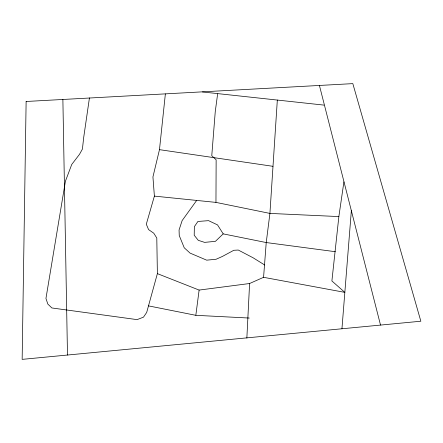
<?xml version="1.0" encoding="UTF-8"?>
<svg xmlns="http://www.w3.org/2000/svg" width="443" height="443" viewBox="0 0 443 443"><rect width="100%" height="100%" fill="white"/><g stroke="black" fill="none" stroke-linecap="round" stroke-linejoin="round"><path stroke-width="0.66" d="M343.906 181.912L338.862 216.577L269.92 213.415L215.957 202.396L216.14 159.823L211.771 155.703L215.254 111.653L217.635 93.855M246.856 338.059L249.597 283.514L263.574 277.318L344.842 292.374L331.896 280.962L338.862 216.577M277.329 100.063L269.92 213.415L266.232 242.548L263.574 277.318M341.946 328.772L351.349 210.658M89.442 97.897L83.727 137.258L82.42 149.069L79.502 154.33L71.749 164.447L65.426 181.204L45.945 298.455L47.833 304.075L51.892 307.963L137.086 319.625L143.488 317.155L146.688 312.442L157.381 273.63L156.794 238.029L153.76 233.195L148.588 229.607L146.301 224.213L154.391 196.111L152.935 176.94L159.474 149.656L165.366 93.927M148.471 305.875L195.823 315.316L199.123 290.076L249.597 283.514M196.609 200.513L182.134 220.597L179.061 229.978L179.254 235.582L184.244 247.792L190.058 253.097L206.693 260.168L216.106 259.249L222.425 256.431L233.81 250.289L238.295 250.046L253.141 257.809L264.726 265.019M223.211 233.876L215.414 241.335L204.622 242.376L198.281 240.339L194.206 235.244L194.361 226.672L197.91 221.461L208.564 220.653L217.519 224.894L223.211 233.876L266.232 242.548L335.329 251.702M195.823 315.316L249.276 318.052M154.391 196.111L215.957 202.396M202.418 91.956L324.027 105.113M272.949 166.313L159.474 149.656M157.381 273.63L199.123 290.076M319.42 85.455L380.526 325.079M62.878 99.47L67.486 355.031M26.126 101.48L22.15 359.373L420.85 321.219L352.822 83.627L26.126 101.48"/></g></svg>
